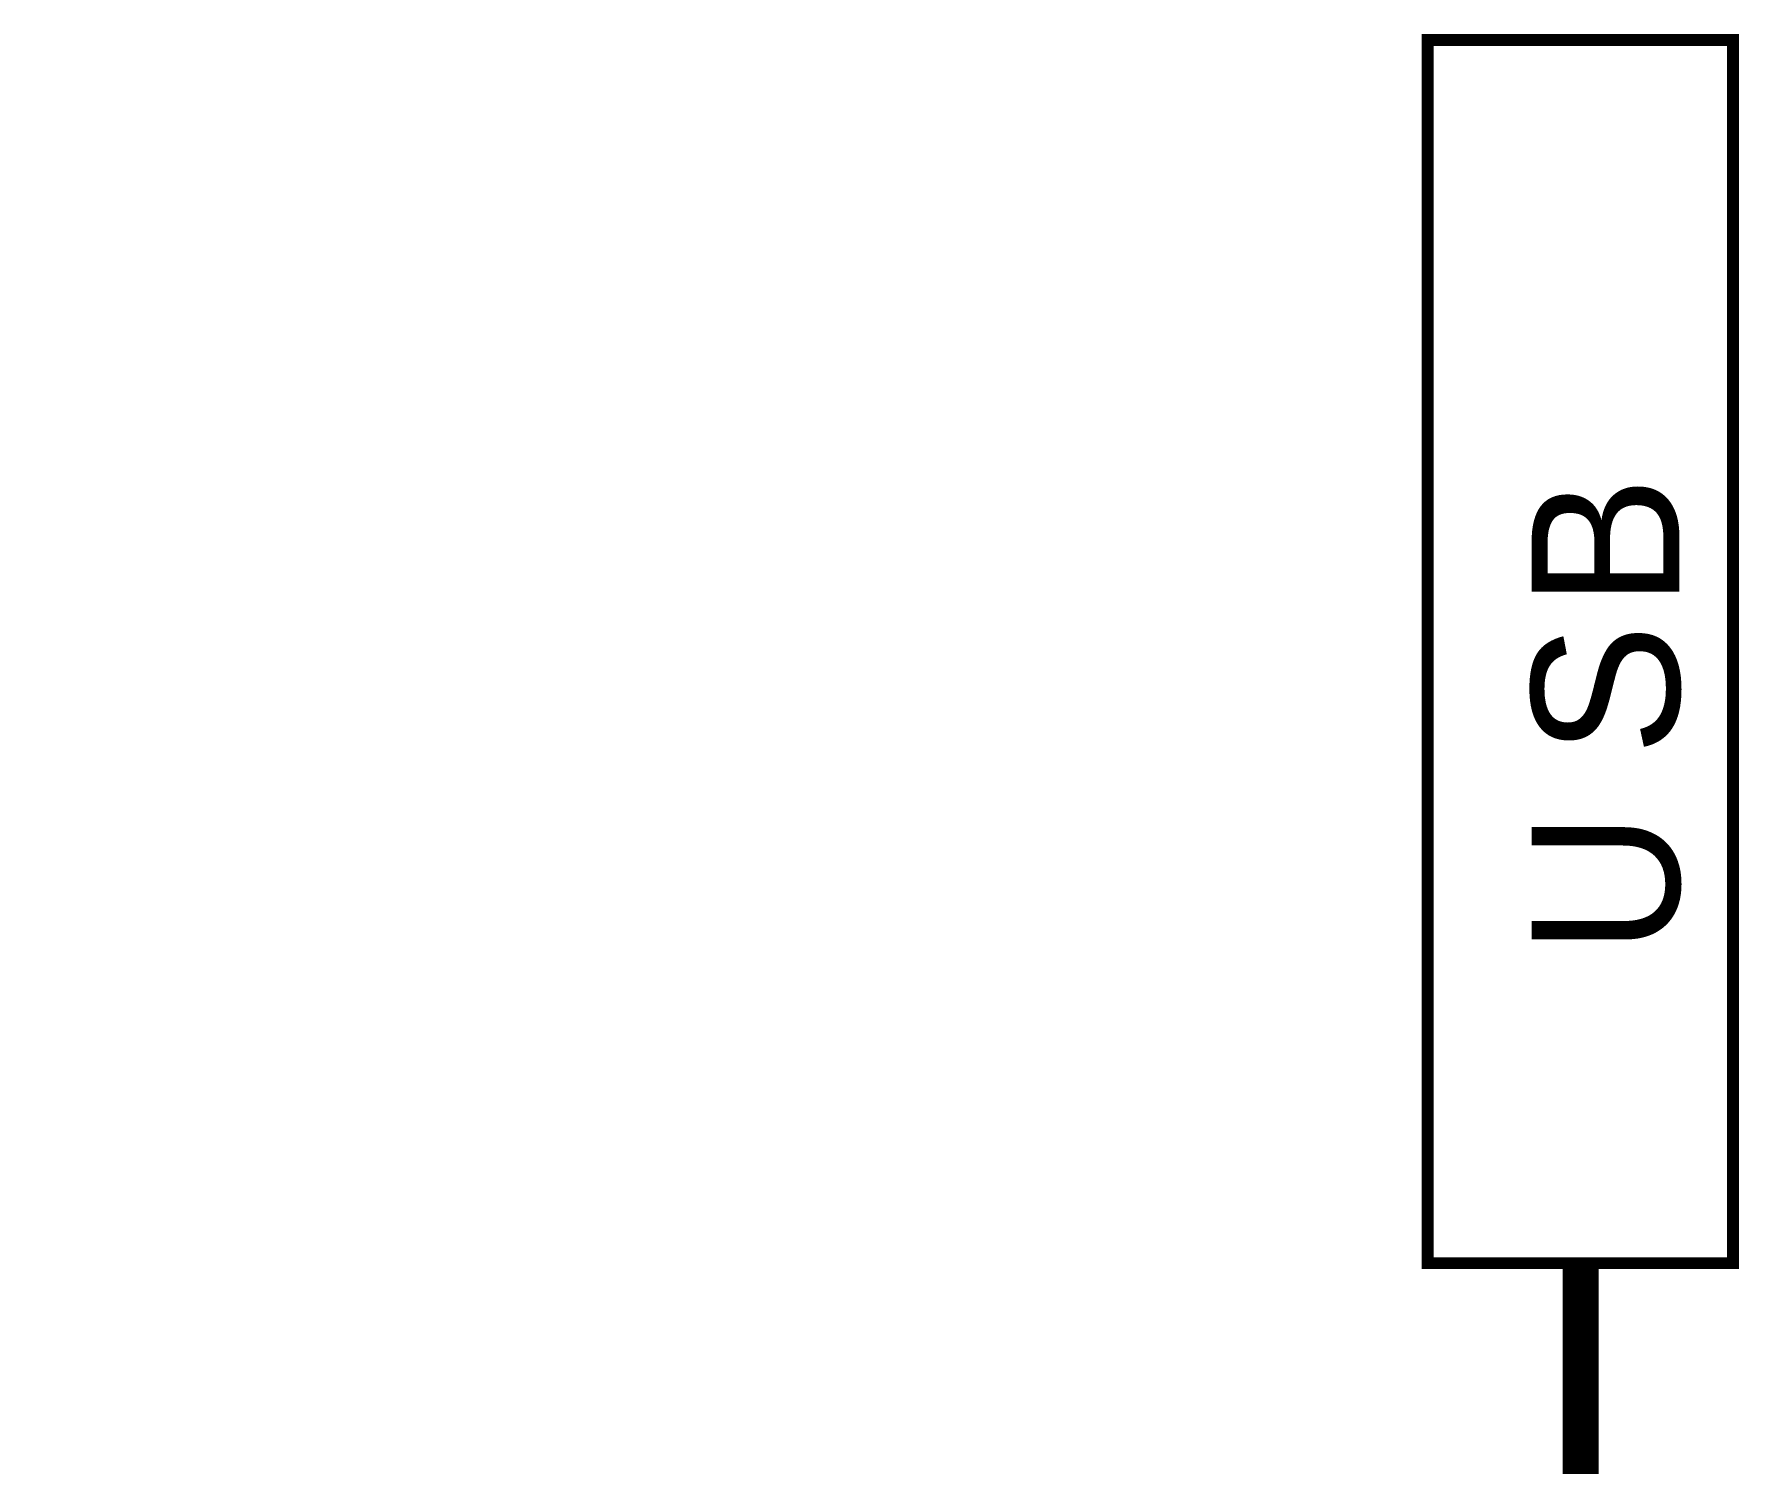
# Model space of a CAD drawing. Header units: millimetres. Extents: x 0 to 9.5, y 0 to 7.5.
# Drawn here: x 4.194 to 4.752, y 5.934 to 6.402 of the extents above; entities that cross this region are included whole.
import ezdxf

# ---------------------------------------------------------------- set-up
doc = ezdxf.new("R2010")
doc.units = ezdxf.units.MM
doc.header["$MEASUREMENT"] = 0
doc.layers.add('Sheet', color=255, linetype='Continuous')

msp = doc.modelspace()

# ---------------------------------------------------------------- linework, layer by layer
at = {"layer": 'Sheet', "const_width": 0.0039}
for points in [[(4.65016, 6.39989), (4.65016, 5.99983), (4.75, 5.99983), (4.75, 6.39989), (4.65016, 6.39989), (4.65016, 6.39989)], [(4.75, 5.99983), (4.65016, 5.99983), (4.65016, 6.39989), (4.75, 6.39989), (4.75, 5.99983)]]:
    msp.add_lwpolyline(points, close=True, dxfattribs=at)
at = {"layer": 'Sheet', "const_width": 0.0118}
msp.add_lwpolyline([(4.70018, 5.99983), (4.70018, 5.89997), (4.60013, 5.89997), (4.40023, 5.89997), (4.40023, 5.59998), (4.20013, 5.59998)], dxfattribs=at)

# ---------------------------------------------------------------- texts
at = {"layer": 'Sheet'}
for s, p in [('B', (4.73249, 6.21414)), ('S', (4.73249, 6.16578)), ('U', (4.73249, 6.10073))]:
    msp.add_text(s, height=0.04837, rotation=90, dxfattribs=at).set_placement(p)

doc.saveas('drawing.dxf')
